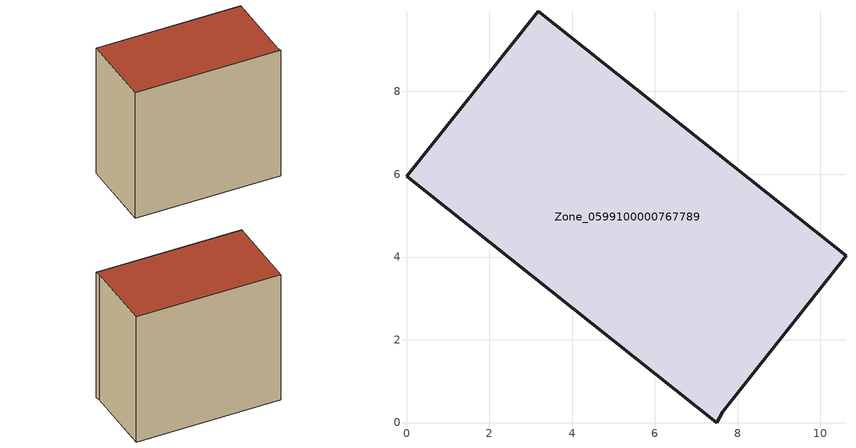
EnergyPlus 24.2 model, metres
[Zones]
Zone_0599100000767789
 floor ground (C_G): 10.62,4.03 7.64,0.26 7.49,0 0,5.95 3.18,9.93 z0.34
 wall outside (C_F): 10.62,4.03 3.18,9.93 0,5.95 7.49,0 7.64,0.26 10.62,4.03 z0.34:9.3
 roof outside (C_R): 7.64,0.26 10.62,4.03 3.18,9.93 0,5.95 7.49,0 z9.3
[BUILDING]
Pand.0599100000767789: North Axis=0; Terrain=City; Loads Convergence Tolerance Value=0.04; Temperature Convergence Tolerance Value=0.4; Solar Distribution=FullExterior; Maximum Number of Warmup Days=25; Minimum Number of Warmup Days=1
[Site:Location]
Rotterdam.The.Hague.AP_ZH_NLD Design_Conditions: Latitude=51.96; Longitude=4.45; Time Zone=1; Elevation=-4.5
[SITE:GROUNDTEMPERATURE:BUILDINGSURFACE]
18, 18, 18, 18, 18, 18, 18, 18, 18, 18, 18, 18
[MATERIAL] Thermal Absorptance=0.9; Solar Absorptance=0.7; Visible Absorptance=0.7
Name | Roughness | Thickness | Conductivity | Density | Specific Heat
G.TI.2006-2014 | MediumSmooth | 0.15 | 0.06 | 540 | 1210
F.TI.2006-2014 | Rough | 0.3 | 0.12 | 1920 | 840
R.TI.2006-2014 | MediumRough | 0.2 | 0.08 | 1500 | 1000
[CONSTRUCTION]
C_G: G.TI.2006-2014
C_F: F.TI.2006-2014
C_R: R.TI.2006-2014
[ZONE]
Zone_0599100000767789: Type=1; Multiplier=1; Ceiling Height=Autocalculate; Volume=Autocalculate; Floor Area=autocalculate; Part of Total Floor Area=Yes
[ZONEINFILTRATION:DESIGNFLOWRATE]
Infil_Zone_0599100000767789: Zone or ZoneList or Space or SpaceList=Zone_0599100000767789; Schedule=AlwaysOn; Design Flow Rate Calculation Method=Flow/Area; Flow Rate per Floor Area=0.0015; Constant Term Coefficient=1; Temperature Term Coefficient=0; Velocity Term Coefficient=0; Velocity Squared Term Coefficient=0
[HVACTEMPLATE:ZONE:IDEALLOADSAIRSYSTEM]
Zone_0599100000767789: Maximum Heating Supply Air Temperature=50; Minimum Cooling Supply Air Temperature=13; Maximum Heating Supply Air Humidity Ratio=0.0156; Minimum Cooling Supply Air Humidity Ratio=0.0077; Heating Limit=NoLimit; Cooling Limit=NoLimit; Dehumidification Control Type=ConstantSensibleHeatRatio; Cooling Sensible Heat Ratio=0.7; Dehumidification Setpoint=60; Humidification Control Type=None; Humidification Setpoint=30; Outdoor Air Method=None; Outdoor Air Flow Rate per Person=0.00944; Outdoor Air Flow Rate per Zone Floor Area=0; Outdoor Air Flow Rate per Zone=0; Demand Controlled Ventilation Type=None; Outdoor Air Economizer Type=NoEconomizer; Heat Recovery Type=None; Sensible Heat Recovery Effectiveness=0.7; Latent Heat Recovery Effectiveness=0.65
[ZONECONTROL:THERMOSTAT]
ThermostatControl_Zone_0599100000767789: Zone or ZoneList=Zone_0599100000767789; Control Type Schedule=DualSetpointControlType; Control 1=Thermostat_Zone_0599100000767789; Temperature Difference Between Cutout And Setpoint=0
[THERMOSTATSETPOINT:DUALSETPOINT]
Thermostat_Zone_0599100000767789: Heating Setpoint Temperature Schedule=HeatingSetpoint_Zone_0599100000767789; Cooling Setpoint Temperature Schedule=CoolingSetpoint_Zone_0599100000767789
[SCHEDULE:COMPACT]
HeatingSetpoint_Zone_0599100000767789: Through: 12/31, For: AllDays, Until: 24:00, 21
CoolingSetpoint_Zone_0599100000767789: Through: 12/31, For: AllDays, Until: 24:00, 24
DualSetpointControlType: Through: 12/31, For: AllDays, Until: 24:00, 4
AlwaysOn: Through: 12/31, For: AllDays, Until: 24:00, 1
